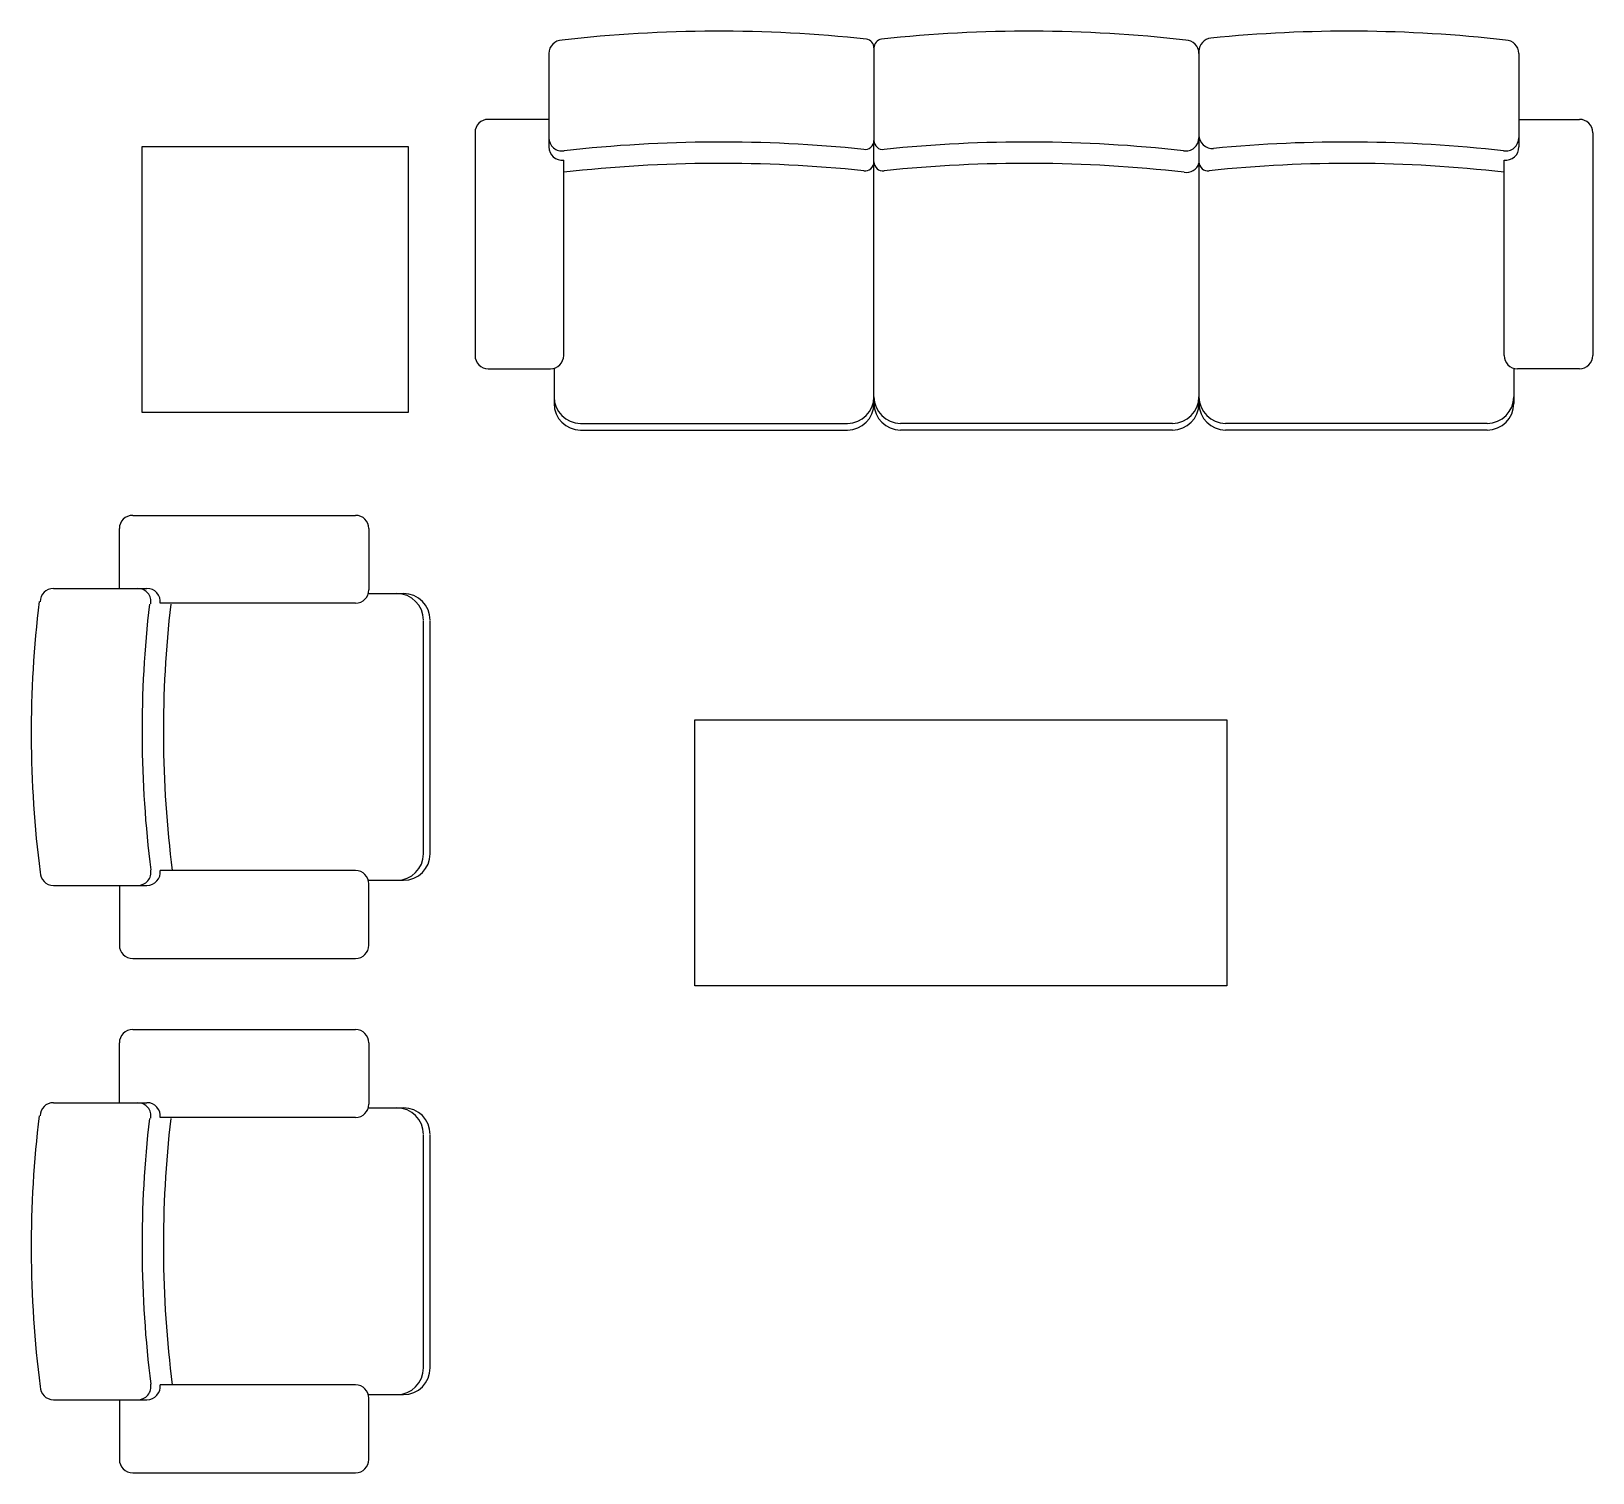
# Model space of a CAD drawing. Extents: x -2.26 to 1.26, y -3.25 to 0.
import ezdxf

# ---------------------------------------------------------------- set-up
doc = ezdxf.new("R2010")
doc.units = 0
doc.header["$MEASUREMENT"] = 0
doc.layers.add('A-MOBILIA', color=2, linetype='CONTINUOUS')

msp = doc.modelspace()

# ---------------------------------------------------------------- linework, layer by layer
at = {"layer": 'A-MOBILIA'}
for p, q in [((-1.0936, -0.0501), (-1.0936, -0.2612)), ((-0.3602, -0.0367), (-0.3602, -0.2467)), ((0.3731, -0.0455), (0.3731, -0.2345)), ((1.0949, -0.0501), (1.0949, -0.2612)), ((-1.0936, -0.1989), (-1.2302, -0.1989)), ((1.0949, -0.1989), (1.2316, -0.1989)), ((-1.2602, -0.2289), (-1.2602, -0.7317)), ((0.3731, -0.2345), (0.3731, -0.84)), ((1.2616, -0.2289), (1.2616, -0.7317)), ((-0.3602, -0.84), (-0.3602, -0.2467)), ((-1.0602, -0.7317), (-1.0602, -0.291)), ((1.0615, -0.7317), (1.0615, -0.291)), ((-1.2302, -0.7617), (-1.0902, -0.7617)), ((-1.082, -0.7605), (-1.082, -0.84)), ((1.0834, -0.7605), (1.0834, -0.84)), ((1.2316, -0.7617), (1.0915, -0.7617)), ((-1.022, -0.8848), (-0.4202, -0.8848)), ((-1.022, -0.9), (-0.4202, -0.9)), ((0.3131, -0.8848), (-0.3002, -0.8848)), ((0.3131, -0.9), (-0.3002, -0.9)), ((1.0234, -0.8848), (0.4331, -0.8848)), ((1.0234, -0.9), (0.4331, -0.9)), ((-2.0626, -1.2573), (-2.0626, -1.1224)), ((-2.0326, -1.0924), (-1.5297, -1.0924)), ((-1.4997, -1.1224), (-1.4997, -1.2607)), ((-2.2114, -1.2573), (-2.0003, -1.2573)), ((-1.5297, -1.2907), (-1.9705, -1.2907)), ((-1.5009, -1.2689), (-1.4214, -1.2689)), ((-1.3766, -1.8559), (-1.3766, -1.3302)), ((-1.3614, -1.8559), (-1.3614, -1.3302)), ((-1.5297, -1.8941), (-1.9705, -1.8941)), ((-2.2114, -1.9275), (-2.0003, -1.9275)), ((-2.0626, -1.9275), (-2.0626, -2.0624)), ((-1.5009, -1.9159), (-1.4214, -1.9159)), ((-1.4997, -2.0624), (-1.4997, -1.9241)), ((-2.0326, -2.0924), (-1.5297, -2.0924)), ((-2.0326, -2.2529), (-1.5297, -2.2529)), ((-2.0626, -2.4178), (-2.0626, -2.2829)), ((-1.4997, -2.2829), (-1.4997, -2.4212)), ((-2.2114, -2.4178), (-2.0003, -2.4178)), ((-1.5009, -2.4294), (-1.4214, -2.4294)), ((-1.5297, -2.4512), (-1.9705, -2.4512)), ((-1.3766, -3.0164), (-1.3766, -2.4907)), ((-1.3614, -3.0164), (-1.3614, -2.4907)), ((-1.5297, -3.0546), (-1.9705, -3.0546)), ((-2.2114, -3.088), (-2.0003, -3.088)), ((-2.0626, -3.088), (-2.0626, -3.2229)), ((-1.5009, -3.0764), (-1.4214, -3.0764)), ((-1.4997, -3.2229), (-1.4997, -3.0846)), ((-2.0326, -3.2529), (-1.5297, -3.2529))]:
    msp.add_line(p, q, dxfattribs=at)
for points in [[(-2.0112, -0.2601), (-1.4112, -0.2601), (-1.4112, -0.8601), (-2.0112, -0.8601)], [(0.4357, -2.1542), (-0.7643, -2.1542), (-0.7643, -1.5542), (0.4357, -1.5542)]]:
    msp.add_lwpolyline(points, close=True, dxfattribs=at)
for centre, radius, start, end in [((-0.7108, -3.1069), 3.107, 83.8368, 96.5208), ((-0.0097, -3.1069), 3.107, 83.4792, 96.1632), ((0.7121, -3.1069), 3.107, 83.4792, 95.7629), ((-1.0636, -0.0501), 0.03, 90, 180), ((-0.3802, -0.0377), 0.02, 0, 81.2796), ((-0.3402, -0.0377), 0.02, 98.7204, 180), ((0.3431, -0.0501), 0.03, 0, 90), ((0.4031, -0.0455), 0.03, 95.7629, 180), ((1.0649, -0.0501), 0.03, 0, 90), ((-1.2302, -0.2289), 0.03, 90, 180), ((1.2316, -0.2289), 0.03, 0, 90), ((-1.0636, -0.2402), 0.03, 180, 279.1754), ((0.3431, -0.2402), 0.03, 260.8246, 0), ((0.4031, -0.2345), 0.03, 180, 275.484), ((1.0649, -0.2402), 0.03, 260.8246, 0), ((-1.0636, -0.2612), 0.03, 180, 276.5113), ((-0.7056, -3.3987), 3.1487, 84.1223, 96.4412), ((-0.3802, -0.2467), 0.02, 261.6281, 0), ((-0.3402, -0.2467), 0.02, 180, 278.3719), ((-0.0149, -3.3987), 3.1487, 83.5588, 95.8777), ((0.7069, -3.3987), 3.1487, 83.5588, 95.484), ((1.0649, -0.2612), 0.03, 263.4887, 0), ((-0.7053, -3.4414), 3.1432, 84.1172, 96.4831), ((-0.3802, -0.295), 0.02, 261.6281, 0), ((-0.3402, -0.295), 0.02, 180, 278.3719), ((-0.0152, -3.4414), 3.1432, 83.5169, 95.8828), ((0.3445, -0.2887), 0.03, 260.8246, 342.5431), ((0.3931, -0.295), 0.02, 180, 278.3719), ((0.7127, -3.3352), 3.037, 83.4044, 95.9849), ((-1.2302, -0.7317), 0.03, 180, 270), ((-1.0902, -0.7317), 0.03, 270, 0), ((1.0915, -0.7317), 0.03, 180, 270), ((1.2316, -0.7317), 0.03, 270, 0), ((-1.022, -0.8248), 0.06, 180, 270), ((-1.022, -0.84), 0.06, 180, 270), ((-0.4202, -0.8248), 0.06, 270, 0), ((-0.4202, -0.84), 0.06, 270, 0), ((-0.3002, -0.8248), 0.06, 180, 270), ((-0.3002, -0.84), 0.06, 180, 270), ((0.3131, -0.8248), 0.06, 270, 0), ((0.3131, -0.84), 0.06, 270, 0), ((0.4331, -0.8248), 0.06, 180, 270), ((0.4331, -0.84), 0.06, 180, 270), ((1.0234, -0.8248), 0.06, 270, 0), ((1.0234, -0.84), 0.06, 270, 0), ((-2.0326, -1.1224), 0.03, 90, 180), ((-1.5297, -1.1224), 0.03, 0, 90), ((-2.2114, -1.2873), 0.03, 90, 180), ((-2.0213, -1.2873), 0.03, 350.8246, 90), ((-2.0003, -1.2873), 0.03, 353.4887, 90), ((-1.5297, -1.2607), 0.03, 270, 0), ((0.1967, -1.5837), 2.4582, 173.0702, 187.332), ((0.4698, -1.5792), 2.4813, 173.3781, 187.2569), ((0.515, -1.5791), 2.4783, 173.3741, 187.3022), ((-1.4366, -1.3289), 0.06, 0, 90), ((-1.4214, -1.3289), 0.06, 0, 90), ((-1.4366, -1.8559), 0.06, 270, 0), ((-1.4214, -1.8559), 0.06, 270, 0), ((-2.2114, -1.8975), 0.03, 180, 270), ((-2.0213, -1.8975), 0.03, 270, 9.1754), ((-2.0003, -1.8975), 0.03, 270, 6.5113), ((-1.5297, -1.9241), 0.03, 0, 90), ((-2.0326, -2.0624), 0.03, 180, 270), ((-1.5297, -2.0624), 0.03, 270, 0), ((-2.0326, -2.2829), 0.03, 90, 180), ((-1.5297, -2.2829), 0.03, 0, 90), ((-2.2114, -2.4478), 0.03, 90, 180), ((-2.0213, -2.4478), 0.03, 350.8246, 90), ((-2.0003, -2.4478), 0.03, 353.4887, 90), ((-1.5297, -2.4212), 0.03, 270, 0), ((-1.4366, -2.4894), 0.06, 0, 90), ((-1.4214, -2.4894), 0.06, 0, 90), ((0.1967, -2.7442), 2.4582, 173.0702, 187.332), ((0.4698, -2.7397), 2.4813, 173.3781, 187.2569), ((0.515, -2.7396), 2.4783, 173.3741, 187.3022), ((-1.4366, -3.0164), 0.06, 270, 0), ((-1.4214, -3.0164), 0.06, 270, 0), ((-2.2114, -3.058), 0.03, 180, 270), ((-2.0213, -3.058), 0.03, 270, 9.1754), ((-2.0003, -3.058), 0.03, 270, 6.5113), ((-1.5297, -3.0846), 0.03, 0, 90), ((-2.0326, -3.2229), 0.03, 180, 270), ((-1.5297, -3.2229), 0.03, 270, 0)]:
    msp.add_arc(centre, radius, start, end, dxfattribs=at)

doc.saveas('drawing.dxf')
